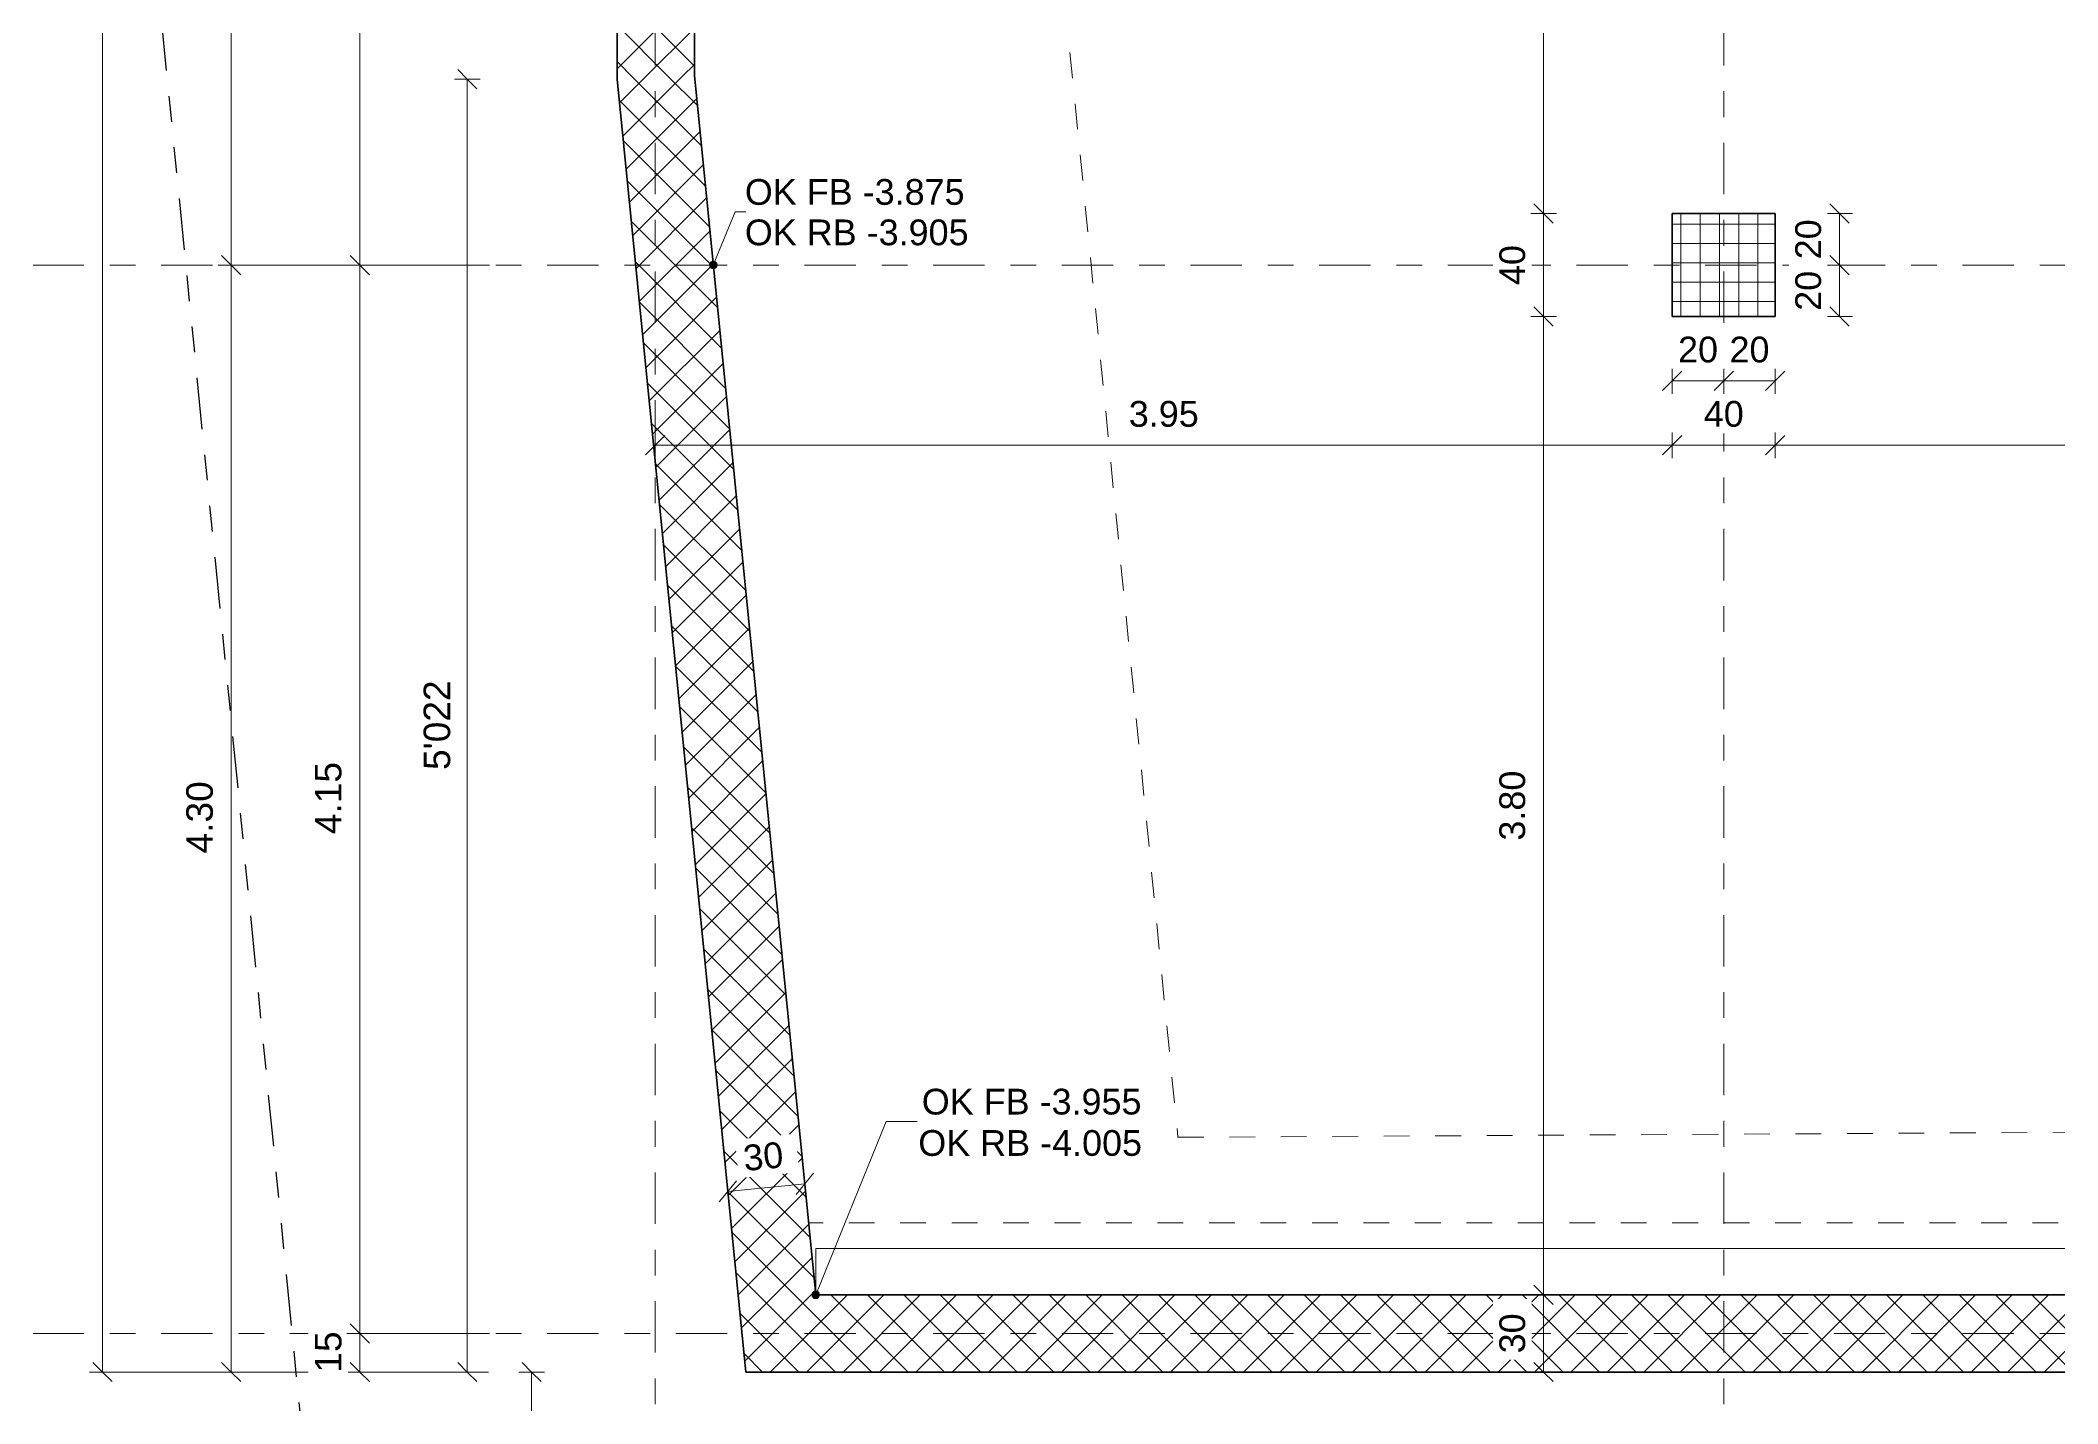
# Model space of a CAD drawing. Header units: metres. Extents: x -86 to 44, y -23 to 39.
# Drawn here: x -80.25 to -72.41, y -17.86 to -12.56 of the extents above; entities that cross this region are included whole.
import ezdxf

# ---------------------------------------------------------------- set-up
doc = ezdxf.new("R2010")
doc.units = ezdxf.units.M
for name, pattern in [('_Grundgrenze_', [0.45, 0.2, -0.05, 0.05, -0.05, 0.05, -0.05]), ('_Rasterlinie_', [0.375, 0.2, -0.05, 0.075, -0.05]), ('_Strichliert - Fein_', [0.15, 0.1, -0.05]), ('Gestrichelt', [0.1, 0.05, -0.05])]:
    doc.linetypes.add(name, pattern=pattern)
for name, color, linetype, lineweight in [('A-____-____-DIMS', 7, 'Continuous', 5), ('A-____-____-DIMS-50', 7, 'Continuous', 5), ('A-FLOR-____-OTLN', 7, 'Continuous', 9), ('A-WALL-____-MCUT', 7, 'Continuous', 35), ('A-WALL-____-PATT', 7, 'Continuous', 35), ('G-____-____-DIMS', 7, 'Continuous', 5), ('S-COLS-____-MCUT', 7, 'Continuous', 35), ('S-COLS-____-OTLN', 7, 'Continuous', 9), ('S-GRID-____-OTLN', 7, 'Continuous', 5)]:
    doc.layers.add(name, color=color, linetype=linetype, lineweight=lineweight)
doc.layers.add('A-DETL-____-OTLN', color=5, linetype='Continuous', lineweight=9, true_color=0x0000ff)
doc.layers.add('C-PROP-LINE-OTLN', color=7, linetype='_Grundgrenze_', lineweight=25, true_color=0x800000)
doc.styles.add('Arial_1', font='arial.ttf', dxfattribs={"height": 0.1})
doc.styles.add('Arial_B', font='arial.ttf', dxfattribs={"height": 0.103175})
doc.dimstyles.new('SUB_Rohbau', dxfattribs={"dimscale": 0.3048, "dimtxt": 0.102026, "dimasz": 0.246063, "dimexe": 0.164042, "dimexo": 0.0625, "dimgap": 0.123031, "dimtad": 1, "dimdec": 0, "dimlfac": 1000, "dimzin": 0, "dimdsep": 46, "dimtxsty": 'Arial_B', "dimblk1": 'OBLIQUE', "dimblk2": 'OBLIQUE', "dimsah": 1, "dimcen": 0.09, "dimazin": 0, "dimtfac": 1, "dimtdec": 4, "dimtix": 1, "dimtmove": 0, "dimatfit": 3, "dimfxl": 0.164042, "dimfxlon": 1, "dimtvp": 1, "dimtfill": 1, "dimtolj": 1, "dimtzin": 0, "dimarcsym": 2})
doc.dimstyles.new('SUB_Rohbau_Aussen_Vermassung', dxfattribs={"dimscale": 0.3048, "dimtxt": 0.102026, "dimasz": 0.246063, "dimexe": 0.164042, "dimexo": 0.0625, "dimgap": 0.123031, "dimtad": 1, "dimrnd": 0.005, "dimzin": 0, "dimdsep": 46, "dimtxsty": 'Arial_B', "dimblk1": 'OBLIQUE', "dimblk2": 'OBLIQUE', "dimsah": 1, "dimcen": 0.09, "dimazin": 0, "dimtfac": 1, "dimtdec": 4, "dimtix": 1, "dimtmove": 0, "dimatfit": 3, "dimfxl": 1.64042, "dimfxlon": 1, "dimtvp": 1, "dimtfill": 1, "dimtolj": 1, "dimtzin": 0, "dimarcsym": 2})
doc.dimstyles.new('SUB_Rohbau_Aussen_Vermassung_1', dxfattribs={"dimscale": 0.3048, "dimtxt": 0.102026, "dimasz": 0.246063, "dimexe": 0.164042, "dimexo": 0.0625, "dimgap": 0.123031, "dimtad": 1, "dimdec": 1, "dimlfac": 100, "dimrnd": 0.5, "dimdsep": 46, "dimtxsty": 'Arial_B', "dimblk1": 'OBLIQUE', "dimblk2": 'OBLIQUE', "dimsah": 1, "dimcen": 0.09, "dimazin": 0, "dimtfac": 1, "dimtdec": 4, "dimtix": 1, "dimtmove": 0, "dimatfit": 3, "dimfxl": 1.64042, "dimfxlon": 1, "dimtvp": 1, "dimtfill": 1, "dimtolj": 1, "dimtzin": 0, "dimarcsym": 2})
doc.dimstyles.new('SUB_Rohbau_fein', dxfattribs={"dimscale": 0.3048, "dimtxt": 0.102026, "dimasz": 0.246063, "dimexe": 0.164042, "dimexo": 0.0625, "dimgap": 0.123031, "dimtad": 1, "dimdec": 1, "dimlfac": 100, "dimrnd": 0.5, "dimdsep": 46, "dimtxsty": 'Arial_1', "dimblk1": 'OBLIQUE', "dimblk2": 'OBLIQUE', "dimsah": 1, "dimcen": 0.09, "dimazin": 0, "dimtfac": 1, "dimtdec": 4, "dimtix": 1, "dimtmove": 0, "dimatfit": 3, "dimfxl": 0.164042, "dimfxlon": 1, "dimtvp": 1, "dimtfill": 1, "dimtolj": 1, "dimtzin": 0, "dimarcsym": 2})
doc.dimstyles.new('SUB_Rohbau_fein_1', dxfattribs={"dimscale": 0.3048, "dimtxt": 0.102026, "dimasz": 0.246063, "dimexe": 0.164042, "dimexo": 0.0625, "dimgap": 0.123031, "dimtad": 1, "dimrnd": 0.005, "dimzin": 0, "dimdsep": 46, "dimtxsty": 'Arial_1', "dimblk1": 'OBLIQUE', "dimblk2": 'OBLIQUE', "dimsah": 1, "dimcen": 0.09, "dimazin": 0, "dimtfac": 1, "dimtdec": 4, "dimtix": 1, "dimtmove": 0, "dimatfit": 3, "dimfxl": 0.164042, "dimfxlon": 1, "dimtvp": 1, "dimtfill": 1, "dimtolj": 1, "dimtzin": 0, "dimarcsym": 2})
doc.dimstyles.new('SUB_Rohbau_fein_6', dxfattribs={"dimscale": 0.3048, "dimtxt": 0.102026, "dimasz": 0.246063, "dimexe": 0.164042, "dimexo": 0.0625, "dimgap": 0.123031, "dimtad": 1, "dimdec": 1, "dimlfac": 100, "dimrnd": 0.5, "dimdsep": 46, "dimtxsty": 'Arial_1', "dimblk1": 'OBLIQUE', "dimblk2": 'OBLIQUE', "dimsah": 1, "dimcen": 0.09, "dimazin": 0, "dimtfac": 1, "dimtdec": 4, "dimtix": 1, "dimtmove": 0, "dimatfit": 3, "dimfxl": 0.164042, "dimfxlon": 1, "dimtvp": 1, "dimtfill": 1, "dimtolj": 1, "dimtzin": 0, "dimarcsym": 2})
doc.dimstyles.new('SUB_Rohbau_fein_8', dxfattribs={"dimscale": 0.3048, "dimtxt": 0.102026, "dimasz": 0.246063, "dimexe": 0.164042, "dimexo": 0.0625, "dimgap": 0.123031, "dimtad": 1, "dimdec": 1, "dimlfac": 100, "dimrnd": 0.5, "dimdsep": 46, "dimtxsty": 'Arial_1', "dimblk1": 'OBLIQUE', "dimblk2": 'OBLIQUE', "dimsah": 1, "dimcen": 0.09, "dimazin": 0, "dimtfac": 1, "dimtdec": 4, "dimtix": 1, "dimtmove": 0, "dimatfit": 3, "dimfxl": 0.164042, "dimfxlon": 1, "dimtvp": 1, "dimtfill": 1, "dimtolj": 1, "dimtzin": 0, "dimarcsym": 2})
pattern_1 = [(45, (0, 0), (-0.07071068, 0.07071068), []), (135, (0, 0), (-0.07071068, -0.07071068), [])]

# ---------------------------------------------------------------- blocks, each defined once
blk = doc.blocks.new('Family - ___-13919876--01_UG_OK_FFB_AF')
at = {"layer": 'C-PROP-LINE-OTLN'}
blk.add_line((-78.996, -20.3395), (-84.2265, 32.1956), dxfattribs=at)
blk = doc.blocks.new('DIMBLOCK14--01_UG_OK_FFB_AF')
at = {"layer": 'A-____-____-DIMS-50'}
for p, q in [((-80.008, 31.4016), (-80.0455, 31.4391)), ((-80.008, 31.4016), (-80.058, 31.4016)), ((-80.008, -17.7334), (-80.008, 31.4016)), ((-80.008, 31.4016), (-79.9705, 31.3641)), ((-80.008, 31.4016), (-79.508, 31.4016)), ((-80.008, -17.7334), (-80.0455, -17.6959)), ((-80.008, -17.7334), (-80.058, -17.7334)), ((-80.008, -17.7334), (-79.9705, -17.7709)), ((-80.008, -17.7334), (-79.508, -17.7334))]:
    blk.add_line(p, q, dxfattribs=at)
at = {"layer": 'A-____-____-DIMS-50', "color": 0, "insert": (-80.1827, 6.6336), "char_height": 0.103175, "width": 0.481134, "attachment_point": 1, "rotation": 90, "line_spacing_factor": 0.941778, "style": 'Arial_B', "bg_fill": 3, "box_fill_scale": 1.25, "bg_fill_color": 256, "bg_fill_true_color": 13158600, "bg_fill_transparency": 0}
blk.add_mtext('49.13\\A2\\H0.5x;\\S5^  ;\\H2x;', dxfattribs=at)
blk = doc.blocks.new('_Oblique')
at = {"color": 0, "linetype": 'ByBlock', "lineweight": -2}
blk.add_line((-0.5, -0.5), (0.5, 0.5), dxfattribs=at)
blk = doc.blocks.new('DIMBLOCK19--01_UG_OK_FFB_AF')
at = {"layer": 'A-____-____-DIMS-50'}
for p, q in [((-79.508, -4.6234), (-79.558, -4.6234)), ((-79.508, -4.6234), (-79.5455, -4.5859)), ((-79.508, -4.6234), (-79.508, -13.4334)), ((-79.508, -4.6234), (-79.4705, -4.6609)), ((-79.508, -4.6234), (-79.008, -4.6234)), ((-79.508, -13.4334), (-79.5455, -13.3959)), ((-79.508, -13.4334), (-79.558, -13.4334)), ((-79.508, -13.4334), (-79.4705, -13.4709)), ((-79.508, -13.4334), (-79.008, -13.4334))]:
    blk.add_line(p, q, dxfattribs=at)
at = {"layer": 'A-____-____-DIMS-50', "color": 0, "insert": (-79.6827, -9.1641), "char_height": 0.10317, "width": 0.325653, "attachment_point": 1, "rotation": 90, "line_spacing_factor": 0.941778, "style": 'Arial_B', "bg_fill": 3, "box_fill_scale": 1.25, "bg_fill_color": 256, "bg_fill_true_color": 13158600, "bg_fill_transparency": 0}
blk.add_mtext('8.81', dxfattribs=at)
blk = doc.blocks.new('DIMBLOCK20--01_UG_OK_FFB_AF')
at = {"layer": 'A-____-____-DIMS-50'}
for p, q in [((-79.508, -13.4334), (-79.5455, -13.3959)), ((-79.508, -13.4334), (-79.558, -13.4334)), ((-79.508, -13.4334), (-79.508, -17.7334)), ((-79.508, -13.4334), (-79.4705, -13.4709)), ((-79.508, -13.4334), (-79.008, -13.4334)), ((-79.508, -17.7334), (-79.5455, -17.6959)), ((-79.508, -17.7334), (-79.558, -17.7334)), ((-79.508, -17.7334), (-79.4705, -17.7709)), ((-79.508, -17.7334), (-79.008, -17.7334))]:
    blk.add_line(p, q, dxfattribs=at)
at = {"layer": 'A-____-____-DIMS-50', "color": 0, "insert": (-79.6827, -15.7191), "char_height": 0.10317, "width": 0.325653, "attachment_point": 1, "rotation": 90, "line_spacing_factor": 0.941778, "style": 'Arial_B', "bg_fill": 3, "box_fill_scale": 1.25, "bg_fill_color": 256, "bg_fill_true_color": 13158600, "bg_fill_transparency": 0}
blk.add_mtext('4.30', dxfattribs=at)
blk = doc.blocks.new('DIMBLOCK21--01_UG_OK_FFB_AF')
at = {"layer": 'A-____-____-DIMS-50'}
for p, q in [((-79.008, -17.5834), (-79.0455, -17.5459)), ((-79.008, -17.5834), (-79.058, -17.5834)), ((-79.008, -17.7334), (-79.008, -17.5834)), ((-79.008, -17.5834), (-78.9705, -17.6209)), ((-79.008, -17.5834), (-78.5041, -17.5834)), ((-79.008, -17.7334), (-79.0455, -17.6959)), ((-79.008, -17.7334), (-79.058, -17.7334)), ((-79.008, -17.7334), (-78.9705, -17.7709)), ((-79.008, -17.7334), (-78.508, -17.7334))]:
    blk.add_line(p, q, dxfattribs=at)
at = {"layer": 'A-____-____-DIMS-50', "color": 0, "insert": (-79.1827, -17.736), "char_height": 0.10317, "width": 0.186088, "attachment_point": 1, "rotation": 90, "line_spacing_factor": 0.941778, "style": 'Arial_B', "bg_fill": 3, "box_fill_scale": 1.25, "bg_fill_color": 256, "bg_fill_true_color": 13158600, "bg_fill_transparency": 0}
blk.add_mtext('15', dxfattribs=at)
blk = doc.blocks.new('DIMBLOCK22--01_UG_OK_FFB_AF')
at = {"layer": 'A-____-____-DIMS-50'}
for p, q in [((-79.008, -13.4334), (-79.0455, -13.3959)), ((-79.008, -13.4334), (-79.058, -13.4334)), ((-79.008, -17.5834), (-79.008, -13.4334)), ((-79.008, -13.4334), (-78.9705, -13.4709)), ((-79.008, -13.4334), (-78.5041, -13.4334)), ((-79.008, -17.5834), (-79.0455, -17.5459)), ((-79.008, -17.5834), (-79.058, -17.5834)), ((-79.008, -17.5834), (-78.9705, -17.6209)), ((-79.008, -17.5834), (-78.5041, -17.5834))]:
    blk.add_line(p, q, dxfattribs=at)
at = {"layer": 'A-____-____-DIMS-50', "color": 0, "insert": (-79.1827, -15.6441), "char_height": 0.10317, "width": 0.325653, "attachment_point": 1, "rotation": 90, "line_spacing_factor": 0.941778, "style": 'Arial_B', "bg_fill": 3, "box_fill_scale": 1.25, "bg_fill_color": 256, "bg_fill_true_color": 13158600, "bg_fill_transparency": 0}
blk.add_mtext('4.15', dxfattribs=at)
blk = doc.blocks.new('DIMBLOCK23--01_UG_OK_FFB_AF')
at = {"layer": 'A-____-____-DIMS-50'}
for p, q in [((-79.008, -4.6234), (-79.058, -4.6234)), ((-79.008, -4.6234), (-79.0455, -4.5859)), ((-79.008, -13.4334), (-79.008, -4.6234)), ((-79.008, -4.6234), (-78.9705, -4.6609)), ((-79.008, -4.6234), (-78.5041, -4.6234)), ((-79.008, -13.4334), (-79.0455, -13.3959)), ((-79.008, -13.4334), (-79.058, -13.4334)), ((-79.008, -13.4334), (-78.9705, -13.4709)), ((-79.008, -13.4334), (-78.5041, -13.4334))]:
    blk.add_line(p, q, dxfattribs=at)
at = {"layer": 'A-____-____-DIMS-50', "color": 0, "insert": (-79.1827, -9.1641), "char_height": 0.10317, "width": 0.325653, "attachment_point": 1, "rotation": 90, "line_spacing_factor": 0.941778, "style": 'Arial_B', "bg_fill": 3, "box_fill_scale": 1.25, "bg_fill_color": 256, "bg_fill_true_color": 13158600, "bg_fill_transparency": 0}
blk.add_mtext('8.81', dxfattribs=at)
blk = doc.blocks.new('DIMBLOCK88--01_UG_OK_FFB_AF')
at = {"layer": 'A-____-____-DIMS-50'}
for p, q in [((-78.3404, -17.7334), (-78.3779, -17.6959)), ((-78.3404, -17.7334), (-78.3904, -17.7334)), ((-78.3404, -20.3395), (-78.3404, -17.7334)), ((-78.3404, -17.7334), (-78.3029, -17.7709)), ((-78.3404, -17.7334), (-78.2904, -17.7334)), ((-78.3404, -20.3395), (-78.3779, -20.302)), ((-78.3404, -20.3395), (-78.3904, -20.3395)), ((-78.3404, -20.3395), (-78.3029, -20.377)), ((-78.3404, -20.3395), (-78.2904, -20.3395))]:
    blk.add_line(p, q, dxfattribs=at)
at = {"layer": 'A-____-____-DIMS-50', "color": 0, "insert": (-78.5102, -19.2089), "char_height": 0.10317, "width": 0.413934, "attachment_point": 1, "rotation": 90, "line_spacing_factor": 0.941778, "style": 'Arial_B', "bg_fill": 3, "box_fill_scale": 1.25, "bg_fill_color": 256, "bg_fill_true_color": 13158600, "bg_fill_transparency": 0}
blk.add_mtext("2'606", dxfattribs=at)
blk = doc.blocks.new('DIMBLOCK807--01_UG_OK_FFB_AF')
at = {"layer": 'A-____-____-DIMS-50'}
for p, q in [((-77.8603, -14.1334), (-77.8603, -14.0834)), ((-77.8603, -14.1334), (-77.8228, -14.0959)), ((-73.908, -14.1334), (-73.908, -14.0834)), ((-73.908, -14.1334), (-73.8705, -14.0959)), ((-77.8603, -14.1334), (-77.8978, -14.1709)), ((-77.8603, -14.1334), (-73.908, -14.1334)), ((-77.8603, -14.1334), (-77.8603, -14.1834)), ((-73.908, -14.1334), (-73.9455, -14.1709)), ((-73.908, -14.1334), (-73.908, -14.1834))]:
    blk.add_line(p, q, dxfattribs=at)
at = {"layer": 'A-____-____-DIMS-50', "color": 0, "insert": (-76.0199, -13.9614), "char_height": 0.1, "width": 0.325653, "attachment_point": 1, "line_spacing_factor": 0.941778, "style": 'Arial_1', "bg_fill": 3, "box_fill_scale": 1.25, "bg_fill_color": 256, "bg_fill_true_color": 13158600, "bg_fill_transparency": 0}
blk.add_mtext('3.95', dxfattribs=at)
blk = doc.blocks.new('DIMBLOCK808--01_UG_OK_FFB_AF')
at = {"layer": 'A-____-____-DIMS-50'}
for p, q in [((-73.908, -14.1334), (-73.908, -14.0834)), ((-73.908, -14.1334), (-73.8705, -14.0959)), ((-73.508, -14.1334), (-73.508, -14.0834)), ((-73.508, -14.1334), (-73.4705, -14.0959)), ((-73.908, -14.1334), (-73.9455, -14.1709)), ((-73.908, -14.1334), (-73.508, -14.1334)), ((-73.908, -14.1334), (-73.908, -14.1834)), ((-73.508, -14.1334), (-73.5455, -14.1709)), ((-73.508, -14.1334), (-73.508, -14.1834))]:
    blk.add_line(p, q, dxfattribs=at)
at = {"layer": 'A-____-____-DIMS-50', "color": 0, "insert": (-73.7856, -13.9614), "char_height": 0.1, "width": 0.186088, "attachment_point": 1, "line_spacing_factor": 0.941778, "style": 'Arial_1', "bg_fill": 3, "box_fill_scale": 1.25, "bg_fill_color": 256, "bg_fill_true_color": 13158600, "bg_fill_transparency": 0}
blk.add_mtext('40', dxfattribs=at)
blk = doc.blocks.new('DIMBLOCK809--01_UG_OK_FFB_AF')
at = {"layer": 'A-____-____-DIMS-50'}
for p, q in [((-73.508, -14.1334), (-73.508, -14.0834)), ((-73.508, -14.1334), (-73.4705, -14.0959)), ((-66.873, -14.1334), (-66.873, -14.0834)), ((-66.873, -14.1334), (-66.8355, -14.0959)), ((-73.508, -14.1334), (-73.5455, -14.1709)), ((-73.508, -14.1334), (-66.873, -14.1334)), ((-73.508, -14.1334), (-73.508, -14.1834)), ((-66.873, -14.1334), (-66.9105, -14.1709)), ((-66.873, -14.1334), (-66.873, -14.1834))]:
    blk.add_line(p, q, dxfattribs=at)
at = {"layer": 'A-____-____-DIMS-50', "color": 0, "insert": (-70.3522, -13.9614), "char_height": 0.1, "width": 0.388091, "attachment_point": 1, "line_spacing_factor": 0.941778, "style": 'Arial_1', "bg_fill": 3, "box_fill_scale": 1.25, "bg_fill_color": 256, "bg_fill_true_color": 13158600, "bg_fill_transparency": 0}
blk.add_mtext('6.63\\A2\\H0.5x;\\S5^  ;\\H2x;', dxfattribs=at)
blk = doc.blocks.new('DIMBLOCK861--01_UG_OK_FFB_AF')
at = {"layer": 'A-____-____-DIMS-50'}
for p, q in [((-74.408, -17.4334), (-74.4455, -17.3959)), ((-74.408, -17.4334), (-74.458, -17.4334)), ((-74.408, -17.7334), (-74.408, -17.4334)), ((-74.408, -17.4334), (-74.3705, -17.4709)), ((-74.408, -17.4334), (-74.358, -17.4334)), ((-74.408, -17.7334), (-74.4455, -17.6959)), ((-74.408, -17.7334), (-74.458, -17.7334)), ((-74.408, -17.7334), (-74.3705, -17.7709)), ((-74.408, -17.7334), (-74.358, -17.7334))]:
    blk.add_line(p, q, dxfattribs=at)
at = {"layer": 'A-____-____-DIMS-50', "color": 0, "insert": (-74.58, -17.661), "char_height": 0.1, "width": 0.186088, "attachment_point": 1, "rotation": 90, "line_spacing_factor": 0.941778, "style": 'Arial_1', "bg_fill": 3, "box_fill_scale": 1.25, "bg_fill_color": 256, "bg_fill_true_color": 13158600, "bg_fill_transparency": 0}
blk.add_mtext('30', dxfattribs=at)
blk = doc.blocks.new('DIMBLOCK862--01_UG_OK_FFB_AF')
at = {"layer": 'A-____-____-DIMS-50'}
for p, q in [((-74.408, -13.6334), (-74.458, -13.6334)), ((-74.408, -13.6334), (-74.4455, -13.5959)), ((-74.408, -17.4334), (-74.408, -13.6334)), ((-74.408, -13.6334), (-74.3705, -13.6709)), ((-74.408, -13.6334), (-74.358, -13.6334)), ((-74.408, -17.4334), (-74.4455, -17.3959)), ((-74.408, -17.4334), (-74.458, -17.4334)), ((-74.408, -17.4334), (-74.3705, -17.4709)), ((-74.408, -17.4334), (-74.358, -17.4334))]:
    blk.add_line(p, q, dxfattribs=at)
at = {"layer": 'A-____-____-DIMS-50', "color": 0, "insert": (-74.58, -15.6691), "char_height": 0.1, "width": 0.325653, "attachment_point": 1, "rotation": 90, "line_spacing_factor": 0.941778, "style": 'Arial_1', "bg_fill": 3, "box_fill_scale": 1.25, "bg_fill_color": 256, "bg_fill_true_color": 13158600, "bg_fill_transparency": 0}
blk.add_mtext('3.80', dxfattribs=at)
blk = doc.blocks.new('DIMBLOCK863--01_UG_OK_FFB_AF')
at = {"layer": 'A-____-____-DIMS-50'}
for p, q in [((-74.408, -13.2334), (-74.458, -13.2334)), ((-74.408, -13.2334), (-74.4455, -13.1959)), ((-74.408, -13.6334), (-74.408, -13.2334)), ((-74.408, -13.2334), (-74.3705, -13.2709)), ((-74.408, -13.2334), (-74.358, -13.2334)), ((-74.408, -13.6334), (-74.458, -13.6334)), ((-74.408, -13.6334), (-74.4455, -13.5959)), ((-74.408, -13.6334), (-74.3705, -13.6709)), ((-74.408, -13.6334), (-74.358, -13.6334))]:
    blk.add_line(p, q, dxfattribs=at)
at = {"layer": 'A-____-____-DIMS-50', "color": 0, "insert": (-74.58, -13.511), "char_height": 0.1, "width": 0.186088, "attachment_point": 1, "rotation": 90, "line_spacing_factor": 0.941778, "style": 'Arial_1', "bg_fill": 3, "box_fill_scale": 1.25, "bg_fill_color": 256, "bg_fill_true_color": 13158600, "bg_fill_transparency": 0}
blk.add_mtext('40', dxfattribs=at)
blk = doc.blocks.new('DIMBLOCK864--01_UG_OK_FFB_AF')
at = {"layer": 'A-____-____-DIMS-50'}
for p, q in [((-74.408, -4.8234), (-74.458, -4.8234)), ((-74.408, -4.8234), (-74.4455, -4.7859)), ((-74.408, -13.2334), (-74.408, -4.8234)), ((-74.408, -4.8234), (-74.3705, -4.8609)), ((-74.408, -4.8234), (-74.358, -4.8234)), ((-74.408, -13.2334), (-74.458, -13.2334)), ((-74.408, -13.2334), (-74.4455, -13.1959)), ((-74.408, -13.2334), (-74.3705, -13.2709)), ((-74.408, -13.2334), (-74.358, -13.2334))]:
    blk.add_line(p, q, dxfattribs=at)
at = {"layer": 'A-____-____-DIMS-50', "color": 0, "insert": (-74.58, -9.1641), "char_height": 0.1, "width": 0.325653, "attachment_point": 1, "rotation": 90, "line_spacing_factor": 0.941778, "style": 'Arial_1', "bg_fill": 3, "box_fill_scale": 1.25, "bg_fill_color": 256, "bg_fill_true_color": 13158600, "bg_fill_transparency": 0}
blk.add_mtext('8.41', dxfattribs=at)
blk = doc.blocks.new('DIMBLOCK1228--01_UG_OK_FFB_AF')
at = {"layer": 'A-____-____-DIMS-50'}
for p, q in [((-77.5779, -17.0319), (-77.5828, -16.9821)), ((-77.5779, -17.0319), (-77.5443, -16.9909)), ((-77.5779, -17.0319), (-77.2793, -17.0022)), ((-77.2793, -17.0022), (-77.3129, -17.0432)), ((-77.2793, -17.0022), (-77.2843, -16.9524)), ((-77.2793, -17.0022), (-77.2457, -16.9611)), ((-77.2793, -17.0022), (-77.2744, -17.0519)), ((-77.5779, -17.0319), (-77.6115, -17.0729)), ((-77.5779, -17.0319), (-77.5729, -17.0817))]:
    blk.add_line(p, q, dxfattribs=at)
at = {"layer": 'A-____-____-DIMS-50', "color": 0, "insert": (-77.5228, -16.8535), "char_height": 0.1, "width": 0.186088, "attachment_point": 1, "rotation": 5.68573, "line_spacing_factor": 0.941778, "style": 'Arial_1', "bg_fill": 3, "box_fill_scale": 1.25, "bg_fill_color": 256, "bg_fill_true_color": 13158600, "bg_fill_transparency": 0}
blk.add_mtext('30', dxfattribs=at)
blk = doc.blocks.new('DIMBLOCK1350--01_UG_OK_FFB_AF')
at = {"layer": 'A-____-____-DIMS-50'}
for p, q in [((-78.5904, -12.7114), (-78.6279, -12.6739)), ((-78.5904, -12.7114), (-78.6404, -12.7114)), ((-78.5904, -17.7334), (-78.5904, -12.7114)), ((-78.5904, -12.7114), (-78.5529, -12.7489)), ((-78.5904, -12.7114), (-78.5404, -12.7114)), ((-78.5904, -17.7334), (-78.6279, -17.6959)), ((-78.5904, -17.7334), (-78.6404, -17.7334)), ((-78.5904, -17.7334), (-78.5529, -17.7709)), ((-78.5904, -17.7334), (-78.5404, -17.7334))]:
    blk.add_line(p, q, dxfattribs=at)
at = {"layer": 'A-____-____-DIMS-50', "color": 0, "insert": (-78.7602, -15.3949), "char_height": 0.10317, "width": 0.413934, "attachment_point": 1, "rotation": 90, "line_spacing_factor": 0.941778, "style": 'Arial_B', "bg_fill": 3, "box_fill_scale": 1.25, "bg_fill_color": 256, "bg_fill_true_color": 13158600, "bg_fill_transparency": 0}
blk.add_mtext("5'022", dxfattribs=at)
blk = doc.blocks.new('DIMBLOCK1890--01_UG_OK_FFB_AF')
at = {"layer": 'A-____-____-DIMS-50'}
for p, q in [((-73.258, -13.2334), (-73.308, -13.2334)), ((-73.258, -13.2334), (-73.2955, -13.1959)), ((-73.258, -13.2334), (-73.258, -13.4334)), ((-73.258, -13.2334), (-73.2205, -13.2709)), ((-73.258, -13.2334), (-73.208, -13.2334)), ((-73.258, -13.4334), (-73.2955, -13.3959)), ((-73.258, -13.4334), (-73.308, -13.4334)), ((-73.258, -13.4334), (-73.2205, -13.4709)), ((-73.258, -13.4334), (-73.208, -13.4334))]:
    blk.add_line(p, q, dxfattribs=at)
at = {"layer": 'A-____-____-DIMS-50', "color": 0, "insert": (-73.43, -13.411), "char_height": 0.1, "width": 0.186088, "attachment_point": 1, "rotation": 90, "line_spacing_factor": 0.941778, "style": 'Arial_1', "bg_fill": 3, "box_fill_scale": 1.25, "bg_fill_color": 256, "bg_fill_true_color": 13158600, "bg_fill_transparency": 0}
blk.add_mtext('20', dxfattribs=at)
blk = doc.blocks.new('DIMBLOCK1891--01_UG_OK_FFB_AF')
at = {"layer": 'A-____-____-DIMS-50'}
for p, q in [((-73.258, -13.4334), (-73.2955, -13.3959)), ((-73.258, -13.4334), (-73.308, -13.4334)), ((-73.258, -13.4334), (-73.258, -13.6334)), ((-73.258, -13.4334), (-73.2205, -13.4709)), ((-73.258, -13.4334), (-73.208, -13.4334)), ((-73.258, -13.6334), (-73.308, -13.6334)), ((-73.258, -13.6334), (-73.2955, -13.5959)), ((-73.258, -13.6334), (-73.2205, -13.6709)), ((-73.258, -13.6334), (-73.208, -13.6334))]:
    blk.add_line(p, q, dxfattribs=at)
at = {"layer": 'A-____-____-DIMS-50', "color": 0, "insert": (-73.43, -13.611), "char_height": 0.1, "width": 0.186088, "attachment_point": 1, "rotation": 90, "line_spacing_factor": 0.941778, "style": 'Arial_1', "bg_fill": 3, "box_fill_scale": 1.25, "bg_fill_color": 256, "bg_fill_true_color": 13158600, "bg_fill_transparency": 0}
blk.add_mtext('20', dxfattribs=at)
blk = doc.blocks.new('DIMBLOCK1892--01_UG_OK_FFB_AF')
at = {"layer": 'A-____-____-DIMS-50'}
for p, q in [((-73.908, -13.8834), (-73.908, -13.8334)), ((-73.908, -13.8834), (-73.8705, -13.8459)), ((-73.708, -13.8834), (-73.708, -13.8334)), ((-73.708, -13.8834), (-73.6705, -13.8459)), ((-73.908, -13.8834), (-73.9455, -13.9209)), ((-73.908, -13.8834), (-73.708, -13.8834)), ((-73.908, -13.8834), (-73.908, -13.9334)), ((-73.708, -13.8834), (-73.7455, -13.9209)), ((-73.708, -13.8834), (-73.708, -13.9334))]:
    blk.add_line(p, q, dxfattribs=at)
at = {"layer": 'A-____-____-DIMS-50', "color": 0, "insert": (-73.8856, -13.7114), "char_height": 0.1, "width": 0.186088, "attachment_point": 1, "line_spacing_factor": 0.941778, "style": 'Arial_1', "bg_fill": 3, "box_fill_scale": 1.25, "bg_fill_color": 256, "bg_fill_true_color": 13158600, "bg_fill_transparency": 0}
blk.add_mtext('20', dxfattribs=at)
blk = doc.blocks.new('DIMBLOCK1893--01_UG_OK_FFB_AF')
at = {"layer": 'A-____-____-DIMS-50'}
for p, q in [((-73.708, -13.8834), (-73.708, -13.8334)), ((-73.708, -13.8834), (-73.6705, -13.8459)), ((-73.508, -13.8834), (-73.508, -13.8334)), ((-73.508, -13.8834), (-73.4705, -13.8459)), ((-73.708, -13.8834), (-73.7455, -13.9209)), ((-73.708, -13.8834), (-73.508, -13.8834)), ((-73.708, -13.8834), (-73.708, -13.9334)), ((-73.508, -13.8834), (-73.5455, -13.9209)), ((-73.508, -13.8834), (-73.508, -13.9334))]:
    blk.add_line(p, q, dxfattribs=at)
at = {"layer": 'A-____-____-DIMS-50', "color": 0, "insert": (-73.6856, -13.7114), "char_height": 0.1, "width": 0.186088, "attachment_point": 1, "line_spacing_factor": 0.941778, "style": 'Arial_1', "bg_fill": 3, "box_fill_scale": 1.25, "bg_fill_color": 256, "bg_fill_true_color": 13158600, "bg_fill_transparency": 0}
blk.add_mtext('20', dxfattribs=at)

msp = doc.modelspace()

# ---------------------------------------------------------------- hatches: boundary and pattern name
at = {"layer": 'A-WALL-____-PATT', "lineweight": 9}
h = msp.add_hatch(dxfattribs=at)
h.set_pattern_fill('FP_1', color=256, style=0, pattern_type=2)
h.set_pattern_definition(pattern_1)
h.paths.add_polyline_path([(-78.008, -12.7114), (-77.708, -12.6965), (-77.708, 12.8516), (-78.008, 12.8516), (-78.008, -7.3093)])
h = msp.add_hatch(dxfattribs=at)
h.set_pattern_fill('FP_1', color=256, style=0, pattern_type=2)
h.set_pattern_definition(pattern_1)
h.paths.add_polyline_path([(-77.508, -17.4334), (-77.2364, -17.4334), (-77.708, -12.6965), (-78.008, -12.7114), (-77.5379, -17.4334)])
h = msp.add_hatch(dxfattribs=at)
h.set_pattern_fill('FP_1', color=256, style=0, pattern_type=2)
h.set_pattern_definition(pattern_1)
h.paths.add_polyline_path([(19.4754, -17.7334), (25.452, -17.7334), (25.452, -17.4334), (-77.5379, -17.4334), (-77.508, -17.7334), (11.3829, -17.7334)])
at = {"layer": 'G-____-____-DIMS', "lineweight": 9}
h = msp.add_hatch(color=256, dxfattribs=at)
edge = h.paths.add_edge_path()
edge.add_arc((-77.6347, -13.4332), 0.015, 0, 360)
h = msp.add_hatch(color=256, dxfattribs=at)
edge = h.paths.add_edge_path()
edge.add_arc((-77.2364, -17.4334), 0.015, 0, 360)
at = {"layer": 'S-COLS-____-OTLN'}
h = msp.add_hatch(dxfattribs=at)
h.set_pattern_fill('FP_2', color=256, style=0, pattern_type=2)
h.set_pattern_definition([(0, (0, 0), (0, 0.075), []), (90, (0, 0), (-0.075, 5e-18), [])])
h.paths.add_polyline_path([(-73.508, -13.6334), (-73.508, -13.2334), (-73.908, -13.2334), (-73.908, -13.6334)])

# ---------------------------------------------------------------- linework, layer by layer
at = {"layer": 'A-DETL-____-OTLN', "color": 30, "linetype": '_Strichliert - Fein_', "true_color": 0xff8000}
for p, q in [((-80.2114, 27.1957), (-75.8289, -16.8216)), ((-75.8289, -16.8216), (28.844, -16.2345))]:
    msp.add_line(p, q, dxfattribs=at)
at = {"layer": 'A-DETL-____-OTLN', "color": 7, "linetype": 'Gestrichelt'}
msp.add_line((-70.408, -17.1534), (-77.2643, -17.1534), dxfattribs=at)
at = {"layer": 'A-FLOR-____-OTLN'}
for p, q in [((-77.2364, -17.4334), (-77.2364, -17.254)), ((-77.2364, -17.254), (-70.408, -17.254))]:
    msp.add_line(p, q, dxfattribs=at)
at = {"layer": 'A-WALL-____-MCUT'}
for p, q in [((-78.008, 12.8516), (-78.008, -12.7114)), ((-77.708, -12.6965), (-77.708, 12.5516)), ((-77.2364, -17.4334), (-77.708, -12.6965)), ((-78.008, -12.7114), (-77.508, -17.7334)), ((-70.378, -17.4334), (-77.2364, -17.4334)), ((-77.508, -17.7334), (25.752, -17.7334))]:
    msp.add_line(p, q, dxfattribs=at)
at = {"layer": 'G-____-____-DIMS'}
for p, q in [((-77.6347, -13.4332), (-77.5501, -13.2268)), ((-77.5501, -13.2268), (-77.5078, -13.2268)), ((-76.9627, -16.7604), (-76.8418, -16.7604))]:
    msp.add_line(p, q, dxfattribs=at)
at = {"layer": 'G-____-____-DIMS', "lineweight": 9}
for centre in [(-77.6347, -13.4332), (-77.2364, -17.4334)]:
    msp.add_circle(centre, 0.015, dxfattribs=at)
at = {"layer": 'S-COLS-____-MCUT'}
for p, q in [((-73.508, -13.2334), (-73.908, -13.2334)), ((-73.908, -13.2334), (-73.908, -13.6334)), ((-73.508, -13.6334), (-73.508, -13.2334)), ((-73.908, -13.6334), (-73.508, -13.6334))]:
    msp.add_line(p, q, dxfattribs=at)
at = {"layer": 'S-GRID-____-OTLN', "color": 8, "linetype": '_Rasterlinie_', "true_color": 0x808080}
for p, q in [((-77.8603, -20.6582), (-77.8603, 34.9016)), ((-73.708, -20.6582), (-73.708, 34.9016)), ((-80.7802, -13.4334), (27.9515, -13.4334)), ((-80.7802, -17.5834), (27.9515, -17.5834))]:
    msp.add_line(p, q, dxfattribs=at)

# ---------------------------------------------------------------- block references
at = {"layer": 'C-PROP-LINE-OTLN'}
msp.add_blockref('Family - ___-13919876--01_UG_OK_FFB_AF', (0, 0), dxfattribs=at)

# ---------------------------------------------------------------- texts
at = {"layer": 'G-____-____-DIMS', "char_height": 0.1, "attachment_point": 1, "line_spacing_factor": 0.941778, "style": 'Arial_1'}
for s, insert, width in [('OK FB -3.875\\POK RB -3.905', (-77.512, -13.0993), 1.039397), ('OK FB -3.955', (-76.8245, -16.6331), 1.021033), ('OK RB -4.005', (-76.838, -16.7937), 1.039397)]:
    msp.add_mtext(s, dxfattribs=dict(at, insert=insert, width=width))

# ---------------------------------------------------------------- next in the draw order: dimensions: what is measured, and where the dimension line sits
at = {"layer": 'A-____-____-DIMS'}
dim = msp.add_linear_dim(base=(-80.008, 31.4016), p1=(-79.508, -17.7334), p2=(-79.508, 31.4016), angle=90, text='\\A1;49.13\\Q;{\\A1;{\\H0.5x;\\S5^ ;}}', dimstyle='SUB_Rohbau_Aussen_Vermassung', override={"dimpost": '<>', "dimfxl": 49.135001}, dxfattribs=at)
dim.commit()
dim.dimension.update_dxf_attribs({"geometry": 'DIMBLOCK14--01_UG_OK_FFB_AF', "text_midpoint": (-80.0982, 6.8341)})
for base, p1, p2, angle, dimstyle, override, picture, middle in [((-73.258, -13.4334), (-73.308, -13.2334), (-73.208, -13.4334), 90, 'SUB_Rohbau_fein_8', {"dimpost": '<>', "dimfxl": 0.223607}, 'DIMBLOCK1890--01_UG_OK_FFB_AF', (-73.3466, -13.3334)), ((-77.2793, -17.0022), (-77.5828, -16.9821), (-77.2843, -16.9524), 5.68573, 'SUB_Rohbau_fein_6', {"dimpost": '<>', "dimfxl": 0.3}, 'DIMBLOCK1228--01_UG_OK_FFB_AF', (-77.4374, -16.9289)), ((-74.408, -17.4334), (-74.458, -17.7334), (-74.458, -17.4334), 90, 'SUB_Rohbau_fein_6', {"dimpost": '<>', "dimfxl": 0.3}, 'DIMBLOCK861--01_UG_OK_FFB_AF', (-74.4966, -17.5834))]:
    dim = msp.add_linear_dim(base=base, p1=p1, p2=p2, angle=angle, dimstyle=dimstyle, override=override, dxfattribs=at)
    dim.commit()
    dim.dimension.update_dxf_attribs({"geometry": picture, "text_midpoint": middle})
dim = msp.add_linear_dim(base=(-73.908, -14.1334), p1=(-77.8603, -14.0834), p2=(-73.908, -14.0834), dimstyle='SUB_Rohbau_fein_1', override={"dimpost": '<>', "dimfxl": 3.952312}, dxfattribs=at)
dim.commit()
dim.dimension.update_dxf_attribs({"geometry": 'DIMBLOCK807--01_UG_OK_FFB_AF', "text_midpoint": (-75.8842, -14.0449)})

# ---------------------------------------------------------------- next in the draw order: linework, layer by layer
at = {"layer": 'G-____-____-DIMS'}
msp.add_line((-77.2364, -17.4334), (-76.9627, -16.7604), dxfattribs=at)

# ---------------------------------------------------------------- next in the draw order: dimensions: what is measured, and where the dimension line sits
at = {"layer": 'A-____-____-DIMS'}
for base, p1, p2, dimstyle, override, picture, middle in [((-79.508, -13.4334), (-79.008, -4.6234), (-79.008, -13.4334), 'SUB_Rohbau_Aussen_Vermassung', {"dimpost": '<>', "dimfxl": 8.81}, 'DIMBLOCK19--01_UG_OK_FFB_AF', (-79.5982, -9.0284)), ((-73.258, -13.6334), (-73.208, -13.4334), (-73.308, -13.6334), 'SUB_Rohbau_fein_8', {"dimpost": '<>', "dimfxl": 0.223607}, 'DIMBLOCK1891--01_UG_OK_FFB_AF', (-73.3466, -13.5334)), ((-74.408, -13.6334), (-74.458, -17.4334), (-74.358, -13.6334), 'SUB_Rohbau_fein_1', {"dimpost": '<>', "dimfxl": 3.801316}, 'DIMBLOCK862--01_UG_OK_FFB_AF', (-74.4966, -15.5334))]:
    dim = msp.add_linear_dim(base=base, p1=p1, p2=p2, angle=90, dimstyle=dimstyle, override=override, dxfattribs=at)
    dim.commit()
    dim.dimension.update_dxf_attribs({"geometry": picture, "text_midpoint": middle})
dim = msp.add_linear_dim(base=(-73.508, -14.1334), p1=(-73.908, -14.0834), p2=(-73.508, -14.0834), dimstyle='SUB_Rohbau_fein', override={"dimpost": '<>', "dimfxl": 0.4}, dxfattribs=at)
dim.commit()
dim.dimension.update_dxf_attribs({"geometry": 'DIMBLOCK808--01_UG_OK_FFB_AF', "text_midpoint": (-73.708, -14.0449)})

# ---------------------------------------------------------------- next in the draw order: dimensions: what is measured, and where the dimension line sits
for base, p1, p2, dimstyle, override, picture, middle in [((-74.408, -13.2334), (-74.358, -13.6334), (-74.358, -13.2334), 'SUB_Rohbau_fein_6', {"dimpost": '<>', "dimfxl": 0.4}, 'DIMBLOCK863--01_UG_OK_FFB_AF', (-74.4966, -13.4334)), ((-79.508, -17.7334), (-79.008, -13.4334), (-79.008, -17.7334), 'SUB_Rohbau_Aussen_Vermassung', {"dimpost": '<>', "dimfxl": 4.3}, 'DIMBLOCK20--01_UG_OK_FFB_AF', (-79.5982, -15.5834))]:
    dim = msp.add_linear_dim(base=base, p1=p1, p2=p2, angle=90, dimstyle=dimstyle, override=override, dxfattribs=at)
    dim.commit()
    dim.dimension.update_dxf_attribs({"geometry": picture, "text_midpoint": middle})
dim = msp.add_linear_dim(base=(-73.708, -13.8834), p1=(-73.908, -13.8334), p2=(-73.708, -13.8334), dimstyle='SUB_Rohbau_fein_8', override={"dimpost": '<>', "dimfxl": 0.2}, dxfattribs=at)
dim.commit()
dim.dimension.update_dxf_attribs({"geometry": 'DIMBLOCK1892--01_UG_OK_FFB_AF', "text_midpoint": (-73.808, -13.7949)})
dim = msp.add_linear_dim(base=(-66.873, -14.1334), p1=(-73.508, -14.0834), p2=(-66.873, -14.0834), text='\\A1;6.63\\Q;{\\A1;{\\H0.5x;\\S5^ ;}}', dimstyle='SUB_Rohbau_fein_1', override={"dimpost": '<>', "dimfxl": 6.635}, dxfattribs=at)
dim.commit()
dim.dimension.update_dxf_attribs({"geometry": 'DIMBLOCK809--01_UG_OK_FFB_AF', "text_midpoint": (-70.1905, -14.0449)})

# ---------------------------------------------------------------- next in the draw order: dimensions: what is measured, and where the dimension line sits
for base, p1, p2, dimstyle, override, picture, middle in [((-74.408, -4.8234), (-74.358, -13.2334), (-74.358, -4.8234), 'SUB_Rohbau_fein_1', {"dimpost": '<>', "dimfxl": 8.41}, 'DIMBLOCK864--01_UG_OK_FFB_AF', (-74.4966, -9.0284)), ((-79.008, -17.5834), (-78.508, -17.7334), (-78.5041, -17.5834), 'SUB_Rohbau_Aussen_Vermassung_1', {"dimpost": '<>', "dimfxl": 0.150051}, 'DIMBLOCK21--01_UG_OK_FFB_AF', (-79.0982, -17.6584))]:
    dim = msp.add_linear_dim(base=base, p1=p1, p2=p2, angle=90, dimstyle=dimstyle, override=override, dxfattribs=at)
    dim.commit()
    dim.dimension.update_dxf_attribs({"geometry": picture, "text_midpoint": middle})
dim = msp.add_linear_dim(base=(-73.508, -13.8834), p1=(-73.708, -13.8334), p2=(-73.508, -13.8334), dimstyle='SUB_Rohbau_fein_8', override={"dimpost": '<>', "dimfxl": 0.2}, dxfattribs=at)
dim.commit()
dim.dimension.update_dxf_attribs({"geometry": 'DIMBLOCK1893--01_UG_OK_FFB_AF', "text_midpoint": (-73.608, -13.7949)})

# ---------------------------------------------------------------- next in the draw order: dimensions: what is measured, and where the dimension line sits
for base, p1, p2, dimstyle, override, picture, middle in [((-79.008, -13.4334), (-78.5041, -17.5834), (-78.5041, -13.4334), 'SUB_Rohbau_Aussen_Vermassung', {"dimpost": '<>', "dimfxl": 4.15}, 'DIMBLOCK22--01_UG_OK_FFB_AF', (-79.0982, -15.5084)), ((-78.3404, -17.7334), (-78.3904, -20.3395), (-78.2904, -17.7334), 'SUB_Rohbau', {"dimpost": '<>', "dimfxl": 2.607945}, 'DIMBLOCK88--01_UG_OK_FFB_AF', (-78.4305, -19.0365))]:
    dim = msp.add_linear_dim(base=base, p1=p1, p2=p2, angle=90, dimstyle=dimstyle, override=override, dxfattribs=at)
    dim.commit()
    dim.dimension.update_dxf_attribs({"geometry": picture, "text_midpoint": middle})

# ---------------------------------------------------------------- next in the draw order: dimensions: what is measured, and where the dimension line sits
dim = msp.add_linear_dim(base=(-79.008, -4.6234), p1=(-78.5041, -13.4334), p2=(-78.5041, -4.6234), angle=90, dimstyle='SUB_Rohbau_Aussen_Vermassung', override={"dimpost": '<>', "dimfxl": 8.81}, dxfattribs=at)
dim.commit()
dim.dimension.update_dxf_attribs({"geometry": 'DIMBLOCK23--01_UG_OK_FFB_AF', "text_midpoint": (-79.0982, -9.0284)})

# ---------------------------------------------------------------- next in the draw order: dimensions: what is measured, and where the dimension line sits
dim = msp.add_linear_dim(base=(-78.5904, -12.7114), p1=(-78.5404, -17.7334), p2=(-78.5404, -12.7114), angle=90, dimstyle='SUB_Rohbau', override={"dimpost": '<>', "dimfxl": 5.022008}, dxfattribs=at)
dim.commit()
dim.dimension.update_dxf_attribs({"geometry": 'DIMBLOCK1350--01_UG_OK_FFB_AF', "text_midpoint": (-78.6805, -15.2224)})

doc.saveas('drawing.dxf')
